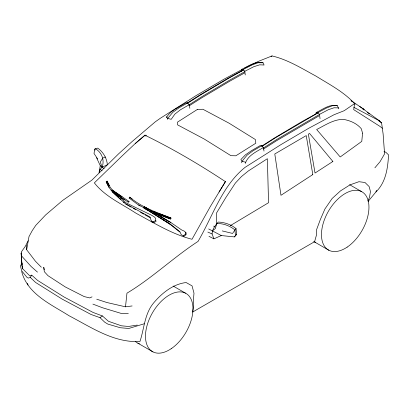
<?xml version="1.0" encoding="UTF-8"?>
<svg xmlns="http://www.w3.org/2000/svg" width="409" height="409" viewBox="0 0 409 409"><rect width="100%" height="100%" fill="white"/><g stroke="black" fill="none" stroke-linecap="round" stroke-linejoin="round"><path stroke-width="0.61" d="M216.54 225.037L216.54 213.007L225.773 197.675L235.349 183.104L241.433 176.586L248.355 170.947L267.368 158.718L268.549 202.711L230.226 225.696M96.734 299.209L106.902 302.522L125.502 306.811L126.964 293.166C152.158 278.079 173.442 257.435 198.053 241.392C212.726 216.448 221.775 186.187 245.017 167.388L280.942 144.612L308.662 128.293L334.035 114.73L344.194 110.706L354.588 103.589C343.759 91.81 329.363 84.412 315.927 76.089C301.765 68.441 287.875 59.653 272.031 55.931L258.585 61.278L244.756 68.088M221.295 235.553L213.922 238.83L212.066 233.958C212.169 229.403 215.262 225.333 218.207 222.067C224.515 222.251 231.208 224.572 236.044 228.605L236.596 234.337L234.377 236.913L221.295 235.553L208.697 228.958M185.809 232.44L186.182 233.156L185.967 234.812L185.594 234.101L185.809 232.44L184.214 231.116L181.698 229.986L170.783 222.491L151.095 210.727M354.588 103.589L353.703 109.632L379.951 126.381L382.328 128.252M41.324 267.215L35.481 261.29L26.651 249.735L28.993 236.601L32.219 230.676L35.767 225.369L45.598 214.97L62.643 200.451L91.913 180.108L118.579 153.856L131.795 141.831L155.251 121.851L160.144 118.39L196.069 95.614L223.795 79.295L242 69.566M245.298 163.385C247.92 155.318 256.663 151.616 263.391 147.511L261.745 145.716L260.109 145.63L251.325 150.768L245.431 154.842L240.886 159.541L241.995 161.299L245.507 162.189M96.57 157.762L100.266 165.676L99.065 172.516L100.139 169.336L102.102 167.281L107.388 164.704C106.723 157.981 103.216 152.071 97.756 148.094L94.868 149.04L93.993 153.426L97.7 159.004M367.906 200.793L369.424 197.634L370.462 191.591L369.138 186.57L365.007 182.501L358.954 181.703L350.058 184.832L340.446 190.931L332.134 198.483L324.915 209.004L320.324 219.582L316.648 229.48L316.484 234.996L314.598 241.683L192.567 312.087L193.723 305.825L193.36 300.615L193.994 293.192L192.051 285.871L186.131 282.537C172.935 284.061 161.867 293.187 153.559 303.023C144.495 313.979 144.265 328.555 139.97 341.459C113.968 343.074 91.146 327.22 69.141 315.794C51.222 304.408 27.556 294.245 21.697 271.627M241.663 162.787L241.995 161.299L247.056 155.185L252.966 150.855L261.745 145.716M167.486 119.402L167.71 118.411L172.808 112.317L178.759 108.017L187.608 102.915L189.239 104.714L189.848 108.273M241.008 71.636L241.566 69.397C248.283 66.34 255.185 60.818 263.018 62.776L264.076 65.011L259.608 64.832L253.687 66.759L244.807 71.299L245.267 74.939M315.912 113.636L316.198 112.516C322.803 109.402 329.562 103.794 337.343 105.686L338.81 108.794M166.238 117.736C170.507 110.486 179.106 107.148 185.983 102.817L187.608 102.915M368.069 201.479L375.922 191.964L376.617 190.318M28.109 240.814L25.404 246.182L21.442 251.806L21.483 255.84L31.171 266.545L37.48 272.118M21.953 263.191L20.45 265.916L21.646 270.789L27.06 277.46L28.323 278.084L30.266 277.394L31.703 275.134L37.638 280.436L64.193 297.082L93.053 312.43L102.393 315.947L108.446 321.29L121.401 325.804L128.462 326.459L137.23 325.078M129.152 198.145L129.689 197.148C141.524 207.205 156.371 212.363 170.655 217.864L171.054 218.12L170.497 219.055L154.648 213.094M150.993 211.095L170.098 218.8L170.655 217.864M225.482 181.412L210.154 206.852L192.02 239.265C171.959 234.199 154.249 222.997 136.177 213.34C121.877 203.876 105.123 196.693 94.346 182.874L122.04 155.982L135.19 143.6L145.088 134.996M219.066 192.025L225.482 181.693C199.684 164.623 172.879 148.866 145.088 135.277L135.19 143.6M363.708 109.903L364.03 109.407L363.197 108.835L362.875 109.326M179.791 232.026L169.991 224.214L143.758 207.675L144.295 206.893L144.883 207.026L150.548 210.4M375.922 191.964C385.943 182.276 387.814 168.135 388.55 154.888L385.759 152.204L384.005 151.683M374.879 167.818L380.022 161.719L384.583 153.871L383.115 133.958L381.587 122.884L379.578 120.921L359.797 106.509M236.044 228.605L232.547 233.421L222.261 230.916M234.377 236.913L236.596 234.337M145.399 136.023L146.366 135.195M271.09 56.698L272.031 55.931M212.337 230.927L215.441 228.457L216.612 223.621C223.084 223.13 229.95 225.891 234.914 229.894L235.466 235.625M149.459 211.351L169.658 223.554L179.909 231.704L181.274 234.746L183.396 235.814L185.594 234.101M184.208 236.182L185.528 235.155M30.266 277.394L35.629 282.481L62.183 299.132L91.043 314.475L100.011 317.665L102.393 315.947M112.69 192.097L113.574 191.463L126.008 202.828L151.596 215.241L154.28 216.882L155.64 218.329L155.722 220.415L156.131 221.264L153.85 222.706L151.662 221.888L149.914 216.949L125.159 203.508L112.69 192.097L113.145 192.685M109.101 187.475L106.197 181.979L107.086 181.11L109.653 186.366L112.485 190.318L114.479 191.663M106.197 181.979L107.086 181.11M111.202 190.405L127.935 201.98L128.83 201.356L129.321 201.847M261.458 146.294L274.582 137.91L302.261 121.427L317.916 112.807M262.154 146.304L275.804 137.588L317.788 113.002M263.386 148.032L277.031 139.316L318.984 114.75M263.447 149.091L276.566 140.711L318.994 115.87M186.887 103.232L200.037 94.868L227.762 78.41L243.539 69.857M187.583 103.252L201.259 94.551L228.984 78.093L243.401 70.051M188.8 104.985L202.481 96.284L230.206 79.827L244.572 71.815M189.387 105.701L202.01 97.669L229.735 81.217L244.587 72.93M151.253 221.034L153.441 221.852L155.722 220.415M189.239 104.714L180.389 109.811L174.873 114.106L171.213 119.316L167.71 118.411L166.627 116.647M316.198 112.516L317.88 112.577L326.612 107.95L332.451 105.727L337.343 105.686M320.042 118.63L319.495 114.387L328.222 109.76L334.051 107.777L338.458 107.91M241.566 69.397L243.222 69.479L252.102 64.934L258.043 62.771L263.018 62.776M92.03 296.852L89.76 297.921L84.228 296.602L65.205 286.898L47.986 275.676L44.315 271.683L43.753 267.225L44.249 269.807M31.703 275.134L29.837 275.906L22.751 268.851L21.585 264.756L21.181 253.064L21.457 257.322M105.476 156.984L102.92 157.981L100.292 161.979L102.102 167.281L104.131 168.528M144.28 323.754L128.784 328.458L120.292 327.742L107.787 324.071L104.745 322.205L100.011 317.665M125.502 306.811L132.112 305.952M128.319 313.509L121.222 313.422L102.587 307.778L92.889 304.107M143.758 207.675L144.351 207.808M153.493 211.448L156.417 212.557M157.583 213.002L159.336 213.667M159.924 213.892L171.054 218.12M150.578 211.509L147.675 210.379L143.902 208.166M207.849 232.077L212.066 233.958M208.984 236.341L213.922 238.83M353.867 107.342L379.578 120.921M147.557 209.684L138.073 204.679L129.132 198.084M213.59 226.105L215.124 226.949M125.701 204.086L131.171 207.133M133.36 208.355L135.548 209.572M140.471 212.317L143.753 214.142M144.847 214.751L150.318 217.798M349.664 184.73L361.515 191.57M328.918 250.267L313.836 241.561A33.579 19.387 -60 0 0 315.446 242.235M173.14 286.024L185.528 293.176M137.848 343.166L152.93 351.873M170.783 222.491L144.295 206.893M138.513 205.001L140.129 205.947M351.515 101.023L352.599 101.662M151.09 210.732L152.715 211.739M154.336 212.746L162.997 218.12M164.081 218.789L165.164 219.459M166.79 220.466L167.869 221.136M151.095 212.036L152.148 212.716M153.196 213.391L155.297 214.745M156.345 215.42L169.991 224.214M170.098 218.8L170.497 219.055M350.953 100.548L364.03 109.407M354.204 103.462L355.222 104.152M115.471 192.337L122.051 196.821M124.285 199.653L116.09 194.05M128.83 201.356L112.102 189.781M113.088 191.979L111.591 190.942L108.758 186.99L106.192 181.734M100.139 169.336L102.102 170.752M367.374 112.485L369.404 113.968M378.545 120.655L381.587 122.884M132.173 199.014L129.689 197.148M100.266 165.676L102.102 167.281C104.714 160.2 102.02 152.792 95.665 148.83L94.868 149.04L94.99 150.195M120.537 199.48L113.6 193.114M123.354 201.99L124.29 202.828M117.705 195.257L119.101 196.545M120.497 197.833L121.427 198.687M127.935 201.98L128.426 202.47M317.88 112.577L319.495 114.387M243.222 69.479L244.807 71.299M107.092 181.356L109.418 185.752M183.396 235.814L183.769 236.525M153.441 221.852L153.85 222.706M27.505 283.314L27.991 285.042M263.391 147.511L264.004 151.069M22.751 268.851L21.416 260.344L21.933 264.618L21.616 259.751M21.933 264.618L21.181 253.064M26.616 245.047L26.651 249.735M139.464 343.841A33.579 19.387 -60 0 1 135.456 341.515M362.568 133.191L361.776 141.386L340.216 156.969L316.658 129.505C325.175 125.231 333.514 119.321 343.402 119.356C350.17 120.563 356.801 123.354 361.3 128.733L362.568 133.191M312.803 174.571L280.968 195.303L274.787 153.973L306.234 135.583L312.803 174.571M332.875 161.478L315.027 173.043L308.36 134.132L309.593 133.482L332.875 161.478M197.337 109.469L177.521 122.117L177.521 124.837L204.234 139.034L230.942 155.681L235.845 155.788L255.799 143.222L255.395 139.546L229.158 123.242L202.925 109.254L197.337 109.469M347.144 247.133A33.579 19.387 -60 0 0 364.746 194.055A33.579 19.387 -60 0 0 323.759 221.571A33.579 19.387 -60 0 0 347.144 247.133M171.156 348.739A33.579 19.387 -60 0 0 188.759 295.661A33.579 19.387 -60 0 0 147.772 323.176A33.579 19.387 -60 0 0 171.156 348.739"/></g></svg>
